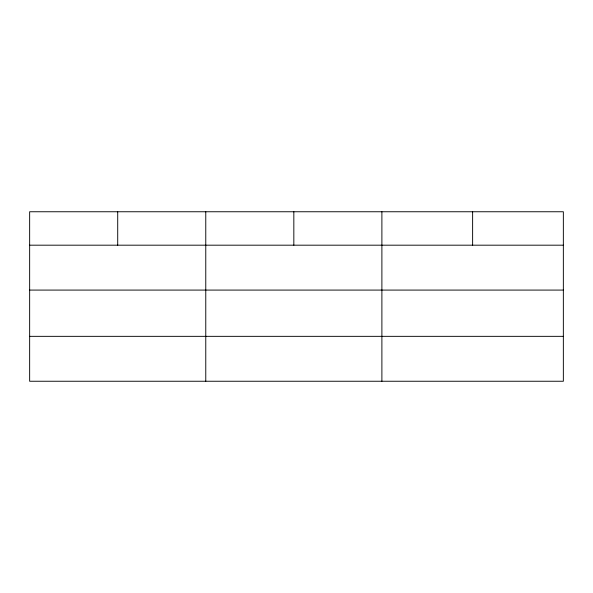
<?xml version="1.0" encoding="UTF-8"?>
<svg xmlns="http://www.w3.org/2000/svg" width="593" height="593" viewBox="0 0 593 593"><rect width="100%" height="100%" fill="white"/><g stroke="black" fill="none" stroke-linecap="round" stroke-linejoin="round"><path stroke-width="0.89" d="M563.35 290.081L563.35 211.753L29.65 211.753L29.65 381.247L563.35 381.247L563.35 290.081L29.65 290.081M29.65 245.183L563.35 245.183M29.65 336.342L563.35 336.342M472.621 211.753L472.621 245.183M381.892 211.753L381.892 381.247M293.831 211.753L293.831 245.183M205.771 211.753L205.771 381.247M117.71 211.753L117.71 245.183"/></g></svg>
